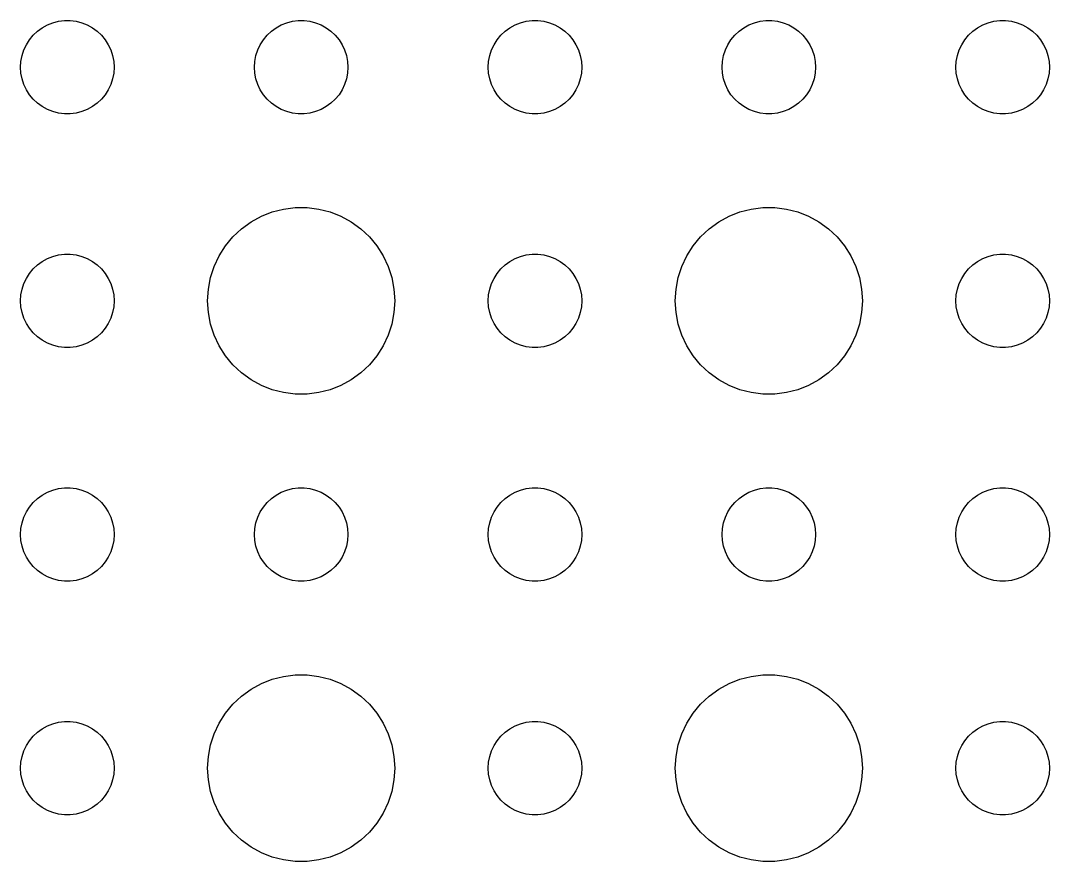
# Model space of a CAD drawing. Header units: metres. Extents: x -97 to 97, y -97 to 97.
# Drawn here: x -54 to -21, y -2.99 to 24 of the extents above; entities that cross this region are included whole.
import ezdxf

# ---------------------------------------------------------------- set-up
doc = ezdxf.new("R2010")
doc.units = ezdxf.units.M

msp = doc.modelspace()

# ---------------------------------------------------------------- linework, layer by layer
for p, q in [((-53.4561, 23.6558), (-53.3037, 23.7665)), ((-53.3037, 23.7665), (-53.1387, 23.8572)), ((-53.1387, 23.8572), (-52.9635, 23.9266)), ((-52.9635, 23.9266), (-52.7811, 23.9734)), ((-52.7811, 23.9734), (-52.5942, 23.997)), ((-52.5942, 23.997), (-52.4058, 23.997)), ((-52.4058, 23.997), (-52.2189, 23.9734)), ((-52.2189, 23.9734), (-52.0365, 23.9266)), ((-52.0365, 23.9266), (-51.8613, 23.8572)), ((-51.8613, 23.8572), (-51.6963, 23.7665)), ((-51.6963, 23.7665), (-51.5439, 23.6558)), ((-45.9561, 23.6558), (-45.8037, 23.7665)), ((-45.8037, 23.7665), (-45.6387, 23.8572)), ((-45.6387, 23.8572), (-45.4635, 23.9266)), ((-45.4635, 23.9266), (-45.2811, 23.9734)), ((-45.2811, 23.9734), (-45.0942, 23.997)), ((-45.0942, 23.997), (-44.9058, 23.997)), ((-44.9058, 23.997), (-44.7189, 23.9734)), ((-44.7189, 23.9734), (-44.5365, 23.9266)), ((-44.5365, 23.9266), (-44.3613, 23.8572)), ((-44.3613, 23.8572), (-44.1963, 23.7665)), ((-44.1963, 23.7665), (-44.0439, 23.6558)), ((-38.4561, 23.6558), (-38.3037, 23.7665)), ((-38.3037, 23.7665), (-38.1387, 23.8572)), ((-38.1387, 23.8572), (-37.9635, 23.9266)), ((-37.9635, 23.9266), (-37.7811, 23.9734)), ((-37.7811, 23.9734), (-37.5942, 23.997)), ((-37.5942, 23.997), (-37.4058, 23.997)), ((-37.4058, 23.997), (-37.2189, 23.9734)), ((-37.2189, 23.9734), (-37.0365, 23.9266)), ((-37.0365, 23.9266), (-36.8613, 23.8572)), ((-36.8613, 23.8572), (-36.6963, 23.7665)), ((-36.6963, 23.7665), (-36.5439, 23.6558)), ((-30.9561, 23.6558), (-30.8037, 23.7665)), ((-30.8037, 23.7665), (-30.6387, 23.8572)), ((-30.6387, 23.8572), (-30.4635, 23.9266)), ((-30.4635, 23.9266), (-30.2811, 23.9734)), ((-30.2811, 23.9734), (-30.0942, 23.997)), ((-30.0942, 23.997), (-29.9058, 23.997)), ((-29.9058, 23.997), (-29.7189, 23.9734)), ((-29.7189, 23.9734), (-29.5365, 23.9266)), ((-29.5365, 23.9266), (-29.3613, 23.8572)), ((-29.3613, 23.8572), (-29.1963, 23.7665)), ((-29.1963, 23.7665), (-29.0439, 23.6558)), ((-23.4561, 23.6558), (-23.3037, 23.7665)), ((-23.3037, 23.7665), (-23.1387, 23.8572)), ((-23.1387, 23.8572), (-22.9635, 23.9266)), ((-22.9635, 23.9266), (-22.7811, 23.9734)), ((-22.7811, 23.9734), (-22.5942, 23.997)), ((-22.5942, 23.997), (-22.4058, 23.997)), ((-22.4058, 23.997), (-22.2189, 23.9734)), ((-22.2189, 23.9734), (-22.0365, 23.9266)), ((-22.0365, 23.9266), (-21.8613, 23.8572)), ((-21.8613, 23.8572), (-21.6963, 23.7665)), ((-21.6963, 23.7665), (-21.5439, 23.6558)), ((-53.7135, 23.3817), (-53.5934, 23.5268)), ((-53.5934, 23.5268), (-53.4561, 23.6558)), ((-51.5439, 23.6558), (-51.4065, 23.5268)), ((-51.4065, 23.5268), (-51.2865, 23.3817)), ((-46.2135, 23.3817), (-46.0934, 23.5268)), ((-46.0934, 23.5268), (-45.9561, 23.6558)), ((-44.0439, 23.6558), (-43.9065, 23.5268)), ((-43.9065, 23.5268), (-43.7865, 23.3817)), ((-38.7135, 23.3817), (-38.5934, 23.5268)), ((-38.5934, 23.5268), (-38.4561, 23.6558)), ((-36.5439, 23.6558), (-36.4065, 23.5268)), ((-36.4065, 23.5268), (-36.2865, 23.3817)), ((-31.2135, 23.3817), (-31.0934, 23.5268)), ((-31.0934, 23.5268), (-30.9561, 23.6558)), ((-29.0439, 23.6558), (-28.9065, 23.5268)), ((-28.9065, 23.5268), (-28.7865, 23.3817)), ((-23.7135, 23.3817), (-23.5934, 23.5268)), ((-23.5934, 23.5268), (-23.4561, 23.6558)), ((-21.5439, 23.6558), (-21.4065, 23.5268)), ((-21.4065, 23.5268), (-21.2865, 23.3817)), ((-53.8947, 23.0522), (-53.8145, 23.2226)), ((-53.8145, 23.2226), (-53.7135, 23.3817)), ((-51.2865, 23.3817), (-51.1855, 23.2226)), ((-51.1855, 23.2226), (-51.1053, 23.0522)), ((-46.3947, 23.0522), (-46.3145, 23.2226)), ((-46.3145, 23.2226), (-46.2135, 23.3817)), ((-43.7865, 23.3817), (-43.6855, 23.2226)), ((-43.6855, 23.2226), (-43.6053, 23.0522)), ((-38.8947, 23.0522), (-38.8145, 23.2226)), ((-38.8145, 23.2226), (-38.7135, 23.3817)), ((-36.2865, 23.3817), (-36.1855, 23.2226)), ((-36.1855, 23.2226), (-36.1053, 23.0522)), ((-31.3947, 23.0522), (-31.3145, 23.2226)), ((-31.3145, 23.2226), (-31.2135, 23.3817)), ((-28.7865, 23.3817), (-28.6855, 23.2226)), ((-28.6855, 23.2226), (-28.6053, 23.0522)), ((-23.8947, 23.0522), (-23.8145, 23.2226)), ((-23.8145, 23.2226), (-23.7135, 23.3817)), ((-21.2865, 23.3817), (-21.1855, 23.2226)), ((-21.1855, 23.2226), (-21.1053, 23.0522)), ((-53.9882, 22.688), (-53.9529, 22.873)), ((-53.9529, 22.873), (-53.8947, 23.0522)), ((-51.1053, 23.0522), (-51.0471, 22.873)), ((-51.0471, 22.873), (-51.0118, 22.688)), ((-46.4882, 22.688), (-46.4529, 22.873)), ((-46.4529, 22.873), (-46.3947, 23.0522)), ((-43.6053, 23.0522), (-43.5471, 22.873)), ((-43.5471, 22.873), (-43.5118, 22.688)), ((-38.9882, 22.688), (-38.9529, 22.873)), ((-38.9529, 22.873), (-38.8947, 23.0522)), ((-36.1053, 23.0522), (-36.0471, 22.873)), ((-36.0471, 22.873), (-36.0118, 22.688)), ((-31.4882, 22.688), (-31.4529, 22.873)), ((-31.4529, 22.873), (-31.3947, 23.0522)), ((-28.6053, 23.0522), (-28.5471, 22.873)), ((-28.5471, 22.873), (-28.5118, 22.688)), ((-23.9882, 22.688), (-23.9529, 22.873)), ((-23.9529, 22.873), (-23.8947, 23.0522)), ((-21.1053, 23.0522), (-21.0471, 22.873)), ((-21.0471, 22.873), (-21.0118, 22.688)), ((-54, 22.5), (-53.9882, 22.688)), ((-53.9882, 22.312), (-54, 22.5)), ((-51.0118, 22.688), (-51, 22.5)), ((-51, 22.5), (-51.0118, 22.312)), ((-46.5, 22.5), (-46.4882, 22.688)), ((-46.4882, 22.312), (-46.5, 22.5)), ((-43.5118, 22.688), (-43.5, 22.5)), ((-43.5, 22.5), (-43.5118, 22.312)), ((-39, 22.5), (-38.9882, 22.688)), ((-38.9882, 22.312), (-39, 22.5)), ((-36.0118, 22.688), (-36, 22.5)), ((-36, 22.5), (-36.0118, 22.312)), ((-31.5, 22.5), (-31.4882, 22.688)), ((-31.4882, 22.312), (-31.5, 22.5)), ((-28.5118, 22.688), (-28.5, 22.5)), ((-28.5, 22.5), (-28.5118, 22.312)), ((-24, 22.5), (-23.9882, 22.688)), ((-23.9882, 22.312), (-24, 22.5)), ((-21.0118, 22.688), (-21, 22.5)), ((-21, 22.5), (-21.0118, 22.312)), ((-53.9529, 22.127), (-53.9882, 22.312)), ((-53.8947, 21.9478), (-53.9529, 22.127)), ((-51.0471, 22.127), (-51.1053, 21.9478)), ((-51.0118, 22.312), (-51.0471, 22.127)), ((-46.4529, 22.127), (-46.4882, 22.312)), ((-46.3947, 21.9478), (-46.4529, 22.127)), ((-43.5471, 22.127), (-43.6053, 21.9478)), ((-43.5118, 22.312), (-43.5471, 22.127)), ((-38.9529, 22.127), (-38.9882, 22.312)), ((-38.8947, 21.9478), (-38.9529, 22.127)), ((-36.0471, 22.127), (-36.1053, 21.9478)), ((-36.0118, 22.312), (-36.0471, 22.127)), ((-31.4529, 22.127), (-31.4882, 22.312)), ((-31.3947, 21.9478), (-31.4529, 22.127)), ((-28.5471, 22.127), (-28.6053, 21.9478)), ((-28.5118, 22.312), (-28.5471, 22.127)), ((-23.9529, 22.127), (-23.9882, 22.312)), ((-23.8947, 21.9478), (-23.9529, 22.127)), ((-21.0471, 22.127), (-21.1053, 21.9478)), ((-21.0118, 22.312), (-21.0471, 22.127)), ((-53.8145, 21.7774), (-53.8947, 21.9478)), ((-51.1053, 21.9478), (-51.1855, 21.7774)), ((-46.3145, 21.7774), (-46.3947, 21.9478)), ((-43.6053, 21.9478), (-43.6855, 21.7774)), ((-38.8145, 21.7774), (-38.8947, 21.9478)), ((-36.1053, 21.9478), (-36.1855, 21.7774)), ((-31.3145, 21.7774), (-31.3947, 21.9478)), ((-28.6053, 21.9478), (-28.6855, 21.7774)), ((-23.8145, 21.7774), (-23.8947, 21.9478)), ((-21.1053, 21.9478), (-21.1855, 21.7774)), ((-53.7135, 21.6183), (-53.8145, 21.7774)), ((-53.5934, 21.4732), (-53.7135, 21.6183)), ((-53.4561, 21.3442), (-53.5934, 21.4732)), ((-51.4065, 21.4732), (-51.5439, 21.3442)), ((-51.2865, 21.6183), (-51.4065, 21.4732)), ((-51.1855, 21.7774), (-51.2865, 21.6183)), ((-46.2135, 21.6183), (-46.3145, 21.7774)), ((-46.0934, 21.4732), (-46.2135, 21.6183)), ((-45.9561, 21.3442), (-46.0934, 21.4732)), ((-43.9065, 21.4732), (-44.0439, 21.3442)), ((-43.7865, 21.6183), (-43.9065, 21.4732)), ((-43.6855, 21.7774), (-43.7865, 21.6183)), ((-38.7135, 21.6183), (-38.8145, 21.7774)), ((-38.5934, 21.4732), (-38.7135, 21.6183)), ((-38.4561, 21.3442), (-38.5934, 21.4732)), ((-36.4065, 21.4732), (-36.5439, 21.3442)), ((-36.2865, 21.6183), (-36.4065, 21.4732)), ((-36.1855, 21.7774), (-36.2865, 21.6183)), ((-31.2135, 21.6183), (-31.3145, 21.7774)), ((-31.0934, 21.4732), (-31.2135, 21.6183)), ((-30.9561, 21.3442), (-31.0934, 21.4732)), ((-28.9065, 21.4732), (-29.0439, 21.3442)), ((-28.7865, 21.6183), (-28.9065, 21.4732)), ((-28.6855, 21.7774), (-28.7865, 21.6183)), ((-23.7135, 21.6183), (-23.8145, 21.7774)), ((-23.5934, 21.4732), (-23.7135, 21.6183)), ((-23.4561, 21.3442), (-23.5934, 21.4732)), ((-21.4065, 21.4732), (-21.5439, 21.3442)), ((-21.2865, 21.6183), (-21.4065, 21.4732)), ((-21.1855, 21.7774), (-21.2865, 21.6183)), ((-53.3037, 21.2335), (-53.4561, 21.3442)), ((-53.1387, 21.1427), (-53.3037, 21.2335)), ((-52.9635, 21.0734), (-53.1387, 21.1427)), ((-51.8613, 21.1427), (-52.0365, 21.0734)), ((-51.6963, 21.2335), (-51.8613, 21.1427)), ((-51.5439, 21.3442), (-51.6963, 21.2335)), ((-45.8037, 21.2335), (-45.9561, 21.3442)), ((-45.6387, 21.1427), (-45.8037, 21.2335)), ((-45.4635, 21.0734), (-45.6387, 21.1427)), ((-44.3613, 21.1427), (-44.5365, 21.0734)), ((-44.1963, 21.2335), (-44.3613, 21.1427)), ((-44.0439, 21.3442), (-44.1963, 21.2335)), ((-38.3037, 21.2335), (-38.4561, 21.3442)), ((-38.1387, 21.1427), (-38.3037, 21.2335)), ((-37.9635, 21.0734), (-38.1387, 21.1427)), ((-36.8613, 21.1427), (-37.0365, 21.0734)), ((-36.6963, 21.2335), (-36.8613, 21.1427)), ((-36.5439, 21.3442), (-36.6963, 21.2335)), ((-30.8037, 21.2335), (-30.9561, 21.3442)), ((-30.6387, 21.1427), (-30.8037, 21.2335)), ((-30.4635, 21.0734), (-30.6387, 21.1427)), ((-29.3613, 21.1427), (-29.5365, 21.0734)), ((-29.1963, 21.2335), (-29.3613, 21.1427)), ((-29.0439, 21.3442), (-29.1963, 21.2335)), ((-23.3037, 21.2335), (-23.4561, 21.3442)), ((-23.1387, 21.1427), (-23.3037, 21.2335)), ((-22.9635, 21.0734), (-23.1387, 21.1427)), ((-21.8613, 21.1427), (-22.0365, 21.0734)), ((-21.6963, 21.2335), (-21.8613, 21.1427)), ((-21.5439, 21.3442), (-21.6963, 21.2335)), ((-52.7811, 21.0266), (-52.9635, 21.0734)), ((-52.5942, 21.003), (-52.7811, 21.0266)), ((-52.4058, 21.003), (-52.5942, 21.003)), ((-52.2189, 21.0266), (-52.4058, 21.003)), ((-52.0365, 21.0734), (-52.2189, 21.0266)), ((-45.2811, 21.0266), (-45.4635, 21.0734)), ((-45.0942, 21.003), (-45.2811, 21.0266)), ((-44.9058, 21.003), (-45.0942, 21.003)), ((-44.7189, 21.0266), (-44.9058, 21.003)), ((-44.5365, 21.0734), (-44.7189, 21.0266)), ((-37.7811, 21.0266), (-37.9635, 21.0734)), ((-37.5942, 21.003), (-37.7811, 21.0266)), ((-37.4058, 21.003), (-37.5942, 21.003)), ((-37.2189, 21.0266), (-37.4058, 21.003)), ((-37.0365, 21.0734), (-37.2189, 21.0266)), ((-30.2811, 21.0266), (-30.4635, 21.0734)), ((-30.0942, 21.003), (-30.2811, 21.0266)), ((-29.9058, 21.003), (-30.0942, 21.003)), ((-29.7189, 21.0266), (-29.9058, 21.003)), ((-29.5365, 21.0734), (-29.7189, 21.0266)), ((-22.7811, 21.0266), (-22.9635, 21.0734)), ((-22.5942, 21.003), (-22.7811, 21.0266)), ((-22.4058, 21.003), (-22.5942, 21.003)), ((-22.2189, 21.0266), (-22.4058, 21.003)), ((-22.0365, 21.0734), (-22.2189, 21.0266)), ((-46.2773, 17.7145), (-45.927, 17.8532)), ((-45.927, 17.8532), (-45.5621, 17.9469)), ((-45.5621, 17.9469), (-45.1884, 17.9941)), ((-45.1884, 17.9941), (-44.8116, 17.9941)), ((-44.8116, 17.9941), (-44.4379, 17.9469)), ((-44.4379, 17.9469), (-44.0729, 17.8532)), ((-44.0729, 17.8532), (-43.7227, 17.7145)), ((-31.2773, 17.7145), (-30.927, 17.8532)), ((-30.927, 17.8532), (-30.5621, 17.9469)), ((-30.5621, 17.9469), (-30.1884, 17.9941)), ((-30.1884, 17.9941), (-29.8116, 17.9941)), ((-29.8116, 17.9941), (-29.4379, 17.9469)), ((-29.4379, 17.9469), (-29.0729, 17.8532)), ((-29.0729, 17.8532), (-28.7227, 17.7145)), ((-46.9123, 17.3115), (-46.6075, 17.533)), ((-46.6075, 17.533), (-46.2773, 17.7145)), ((-43.7227, 17.7145), (-43.3925, 17.533)), ((-43.3925, 17.533), (-43.0877, 17.3115)), ((-31.9123, 17.3115), (-31.6075, 17.533)), ((-31.6075, 17.533), (-31.2773, 17.7145)), ((-28.7227, 17.7145), (-28.3925, 17.533)), ((-28.3925, 17.533), (-28.0877, 17.3115)), ((-47.1869, 17.0536), (-46.9123, 17.3115)), ((-43.0877, 17.3115), (-42.8131, 17.0536)), ((-32.1869, 17.0536), (-31.9123, 17.3115)), ((-28.0877, 17.3115), (-27.8131, 17.0536)), ((-47.427, 16.7634), (-47.1869, 17.0536)), ((-42.8131, 17.0536), (-42.5729, 16.7634)), ((-32.427, 16.7634), (-32.1869, 17.0536)), ((-27.8131, 17.0536), (-27.5729, 16.7634)), ((-47.6289, 16.4453), (-47.427, 16.7634)), ((-42.5729, 16.7634), (-42.3711, 16.4453)), ((-32.6289, 16.4453), (-32.427, 16.7634)), ((-27.5729, 16.7634), (-27.3711, 16.4453)), ((-53.4561, 16.1558), (-53.3037, 16.2665)), ((-53.3037, 16.2665), (-53.1387, 16.3572)), ((-53.1387, 16.3572), (-52.9635, 16.4266)), ((-52.9635, 16.4266), (-52.7811, 16.4734)), ((-52.7811, 16.4734), (-52.5942, 16.497)), ((-52.5942, 16.497), (-52.4058, 16.497)), ((-52.4058, 16.497), (-52.2189, 16.4734)), ((-52.2189, 16.4734), (-52.0365, 16.4266)), ((-52.0365, 16.4266), (-51.8613, 16.3572)), ((-51.8613, 16.3572), (-51.6963, 16.2665)), ((-51.6963, 16.2665), (-51.5439, 16.1558)), ((-47.7893, 16.1044), (-47.6289, 16.4453)), ((-42.3711, 16.4453), (-42.2107, 16.1044)), ((-38.4561, 16.1558), (-38.3037, 16.2665)), ((-38.3037, 16.2665), (-38.1387, 16.3572)), ((-38.1387, 16.3572), (-37.9635, 16.4266)), ((-37.9635, 16.4266), (-37.7811, 16.4734)), ((-37.7811, 16.4734), (-37.5942, 16.497)), ((-37.5942, 16.497), (-37.4058, 16.497)), ((-37.4058, 16.497), (-37.2189, 16.4734)), ((-37.2189, 16.4734), (-37.0365, 16.4266)), ((-37.0365, 16.4266), (-36.8613, 16.3572)), ((-36.8613, 16.3572), (-36.6963, 16.2665)), ((-36.6963, 16.2665), (-36.5439, 16.1558)), ((-32.7893, 16.1044), (-32.6289, 16.4453)), ((-27.3711, 16.4453), (-27.2107, 16.1044)), ((-23.4561, 16.1558), (-23.3037, 16.2665)), ((-23.3037, 16.2665), (-23.1387, 16.3572)), ((-23.1387, 16.3572), (-22.9635, 16.4266)), ((-22.9635, 16.4266), (-22.7811, 16.4734)), ((-22.7811, 16.4734), (-22.5942, 16.497)), ((-22.5942, 16.497), (-22.4058, 16.497)), ((-22.4058, 16.497), (-22.2189, 16.4734)), ((-22.2189, 16.4734), (-22.0365, 16.4266)), ((-22.0365, 16.4266), (-21.8613, 16.3572)), ((-21.8613, 16.3572), (-21.6963, 16.2665)), ((-21.6963, 16.2665), (-21.5439, 16.1558)), ((-53.8145, 15.7226), (-53.7135, 15.8817)), ((-53.7135, 15.8817), (-53.5934, 16.0268)), ((-53.5934, 16.0268), (-53.4561, 16.1558)), ((-51.5439, 16.1558), (-51.4065, 16.0268)), ((-51.4065, 16.0268), (-51.2865, 15.8817)), ((-51.2865, 15.8817), (-51.1855, 15.7226)), ((-47.9057, 15.7461), (-47.7893, 16.1044)), ((-42.2107, 16.1044), (-42.0942, 15.7461)), ((-38.8145, 15.7226), (-38.7135, 15.8817)), ((-38.7135, 15.8817), (-38.5934, 16.0268)), ((-38.5934, 16.0268), (-38.4561, 16.1558)), ((-36.5439, 16.1558), (-36.4065, 16.0268)), ((-36.4065, 16.0268), (-36.2865, 15.8817)), ((-36.2865, 15.8817), (-36.1855, 15.7226)), ((-32.9057, 15.7461), (-32.7893, 16.1044)), ((-27.2107, 16.1044), (-27.0942, 15.7461)), ((-23.8145, 15.7226), (-23.7135, 15.8817)), ((-23.7135, 15.8817), (-23.5934, 16.0268)), ((-23.5934, 16.0268), (-23.4561, 16.1558)), ((-21.5439, 16.1558), (-21.4065, 16.0268)), ((-21.4065, 16.0268), (-21.2865, 15.8817)), ((-21.2865, 15.8817), (-21.1855, 15.7226)), ((-53.9529, 15.373), (-53.8947, 15.5522)), ((-53.8947, 15.5522), (-53.8145, 15.7226)), ((-51.1855, 15.7226), (-51.1053, 15.5522)), ((-51.1053, 15.5522), (-51.0471, 15.373)), ((-47.9763, 15.376), (-47.9057, 15.7461)), ((-42.0942, 15.7461), (-42.0237, 15.376)), ((-38.9529, 15.373), (-38.8947, 15.5522)), ((-38.8947, 15.5522), (-38.8145, 15.7226)), ((-36.1855, 15.7226), (-36.1053, 15.5522)), ((-36.1053, 15.5522), (-36.0471, 15.373)), ((-32.9763, 15.376), (-32.9057, 15.7461)), ((-27.0942, 15.7461), (-27.0237, 15.376)), ((-23.9529, 15.373), (-23.8947, 15.5522)), ((-23.8947, 15.5522), (-23.8145, 15.7226)), ((-21.1855, 15.7226), (-21.1053, 15.5522)), ((-21.1053, 15.5522), (-21.0471, 15.373)), ((-54, 15), (-53.9882, 15.188)), ((-53.9882, 15.188), (-53.9529, 15.373)), ((-51.0471, 15.373), (-51.0118, 15.188)), ((-51.0118, 15.188), (-51, 15)), ((-48, 15), (-47.9763, 15.376)), ((-42.0237, 15.376), (-42, 15)), ((-39, 15), (-38.9882, 15.188)), ((-38.9882, 15.188), (-38.9529, 15.373)), ((-36.0471, 15.373), (-36.0118, 15.188)), ((-36.0118, 15.188), (-36, 15)), ((-33, 15), (-32.9763, 15.376)), ((-27.0237, 15.376), (-27, 15)), ((-24, 15), (-23.9882, 15.188)), ((-23.9882, 15.188), (-23.9529, 15.373)), ((-21.0471, 15.373), (-21.0118, 15.188)), ((-21.0118, 15.188), (-21, 15)), ((-53.9882, 14.812), (-54, 15)), ((-51, 15), (-51.0118, 14.812)), ((-47.9763, 14.624), (-48, 15)), ((-42, 15), (-42.0237, 14.624)), ((-38.9882, 14.812), (-39, 15)), ((-36, 15), (-36.0118, 14.812)), ((-32.9763, 14.624), (-33, 15)), ((-27, 15), (-27.0237, 14.624)), ((-23.9882, 14.812), (-24, 15)), ((-21, 15), (-21.0118, 14.812)), ((-53.9529, 14.627), (-53.9882, 14.812)), ((-53.8947, 14.4478), (-53.9529, 14.627)), ((-51.0471, 14.627), (-51.1053, 14.4478)), ((-51.0118, 14.812), (-51.0471, 14.627)), ((-47.9057, 14.2539), (-47.9763, 14.624)), ((-42.0237, 14.624), (-42.0942, 14.2539)), ((-38.9529, 14.627), (-38.9882, 14.812)), ((-38.8947, 14.4478), (-38.9529, 14.627)), ((-36.0471, 14.627), (-36.1053, 14.4478)), ((-36.0118, 14.812), (-36.0471, 14.627)), ((-32.9057, 14.2539), (-32.9763, 14.624)), ((-27.0237, 14.624), (-27.0942, 14.2539)), ((-23.9529, 14.627), (-23.9882, 14.812)), ((-23.8947, 14.4478), (-23.9529, 14.627)), ((-21.0471, 14.627), (-21.1053, 14.4478)), ((-21.0118, 14.812), (-21.0471, 14.627)), ((-53.8145, 14.2774), (-53.8947, 14.4478)), ((-53.7135, 14.1183), (-53.8145, 14.2774)), ((-51.1855, 14.2774), (-51.2865, 14.1183)), ((-51.1053, 14.4478), (-51.1855, 14.2774)), ((-47.7893, 13.8956), (-47.9057, 14.2539)), ((-42.0942, 14.2539), (-42.2107, 13.8956)), ((-38.8145, 14.2774), (-38.8947, 14.4478)), ((-38.7135, 14.1183), (-38.8145, 14.2774)), ((-36.1855, 14.2774), (-36.2865, 14.1183)), ((-36.1053, 14.4478), (-36.1855, 14.2774)), ((-32.7893, 13.8956), (-32.9057, 14.2539)), ((-27.0942, 14.2539), (-27.2107, 13.8956)), ((-23.8145, 14.2774), (-23.8947, 14.4478)), ((-23.7135, 14.1183), (-23.8145, 14.2774)), ((-21.1855, 14.2774), (-21.2865, 14.1183)), ((-21.1053, 14.4478), (-21.1855, 14.2774)), ((-53.5934, 13.9732), (-53.7135, 14.1183)), ((-53.4561, 13.8442), (-53.5934, 13.9732)), ((-51.4065, 13.9732), (-51.5439, 13.8442)), ((-51.2865, 14.1183), (-51.4065, 13.9732)), ((-47.6289, 13.5547), (-47.7893, 13.8956)), ((-42.2107, 13.8956), (-42.3711, 13.5547)), ((-38.5934, 13.9732), (-38.7135, 14.1183)), ((-38.4561, 13.8442), (-38.5934, 13.9732)), ((-36.4065, 13.9732), (-36.5439, 13.8442)), ((-36.2865, 14.1183), (-36.4065, 13.9732)), ((-32.6289, 13.5547), (-32.7893, 13.8956)), ((-27.2107, 13.8956), (-27.3711, 13.5547)), ((-23.5934, 13.9732), (-23.7135, 14.1183)), ((-23.4561, 13.8442), (-23.5934, 13.9732)), ((-21.4065, 13.9732), (-21.5439, 13.8442)), ((-21.2865, 14.1183), (-21.4065, 13.9732)), ((-53.3037, 13.7335), (-53.4561, 13.8442)), ((-53.1387, 13.6427), (-53.3037, 13.7335)), ((-52.9635, 13.5734), (-53.1387, 13.6427)), ((-52.7811, 13.5266), (-52.9635, 13.5734)), ((-52.0365, 13.5734), (-52.2189, 13.5266)), ((-51.8613, 13.6427), (-52.0365, 13.5734)), ((-51.6963, 13.7335), (-51.8613, 13.6427)), ((-51.5439, 13.8442), (-51.6963, 13.7335)), ((-47.427, 13.2366), (-47.6289, 13.5547)), ((-42.3711, 13.5547), (-42.5729, 13.2366)), ((-38.3037, 13.7335), (-38.4561, 13.8442)), ((-38.1387, 13.6427), (-38.3037, 13.7335)), ((-37.9635, 13.5734), (-38.1387, 13.6427)), ((-37.7811, 13.5266), (-37.9635, 13.5734)), ((-37.0365, 13.5734), (-37.2189, 13.5266)), ((-36.8613, 13.6427), (-37.0365, 13.5734)), ((-36.6963, 13.7335), (-36.8613, 13.6427)), ((-36.5439, 13.8442), (-36.6963, 13.7335)), ((-32.427, 13.2366), (-32.6289, 13.5547)), ((-27.3711, 13.5547), (-27.5729, 13.2366)), ((-23.3037, 13.7335), (-23.4561, 13.8442)), ((-23.1387, 13.6427), (-23.3037, 13.7335)), ((-22.9635, 13.5734), (-23.1387, 13.6427)), ((-22.7811, 13.5266), (-22.9635, 13.5734)), ((-22.0365, 13.5734), (-22.2189, 13.5266)), ((-21.8613, 13.6427), (-22.0365, 13.5734)), ((-21.6963, 13.7335), (-21.8613, 13.6427)), ((-21.5439, 13.8442), (-21.6963, 13.7335)), ((-52.5942, 13.5029), (-52.7811, 13.5266)), ((-52.4058, 13.5029), (-52.5942, 13.5029)), ((-52.2189, 13.5266), (-52.4058, 13.5029)), ((-47.1869, 12.9464), (-47.427, 13.2366)), ((-42.5729, 13.2366), (-42.8131, 12.9464)), ((-37.5942, 13.5029), (-37.7811, 13.5266)), ((-37.4058, 13.5029), (-37.5942, 13.5029)), ((-37.2189, 13.5266), (-37.4058, 13.5029)), ((-32.1869, 12.9464), (-32.427, 13.2366)), ((-27.5729, 13.2366), (-27.8131, 12.9464)), ((-22.5942, 13.5029), (-22.7811, 13.5266)), ((-22.4058, 13.5029), (-22.5942, 13.5029)), ((-22.2189, 13.5266), (-22.4058, 13.5029)), ((-46.9123, 12.6884), (-47.1869, 12.9464)), ((-42.8131, 12.9464), (-43.0877, 12.6884)), ((-31.9123, 12.6884), (-32.1869, 12.9464)), ((-27.8131, 12.9464), (-28.0877, 12.6884)), ((-46.6075, 12.467), (-46.9123, 12.6884)), ((-43.0877, 12.6884), (-43.3925, 12.467)), ((-31.6075, 12.467), (-31.9123, 12.6884)), ((-28.0877, 12.6884), (-28.3925, 12.467)), ((-46.2773, 12.2855), (-46.6075, 12.467)), ((-45.927, 12.1468), (-46.2773, 12.2855)), ((-43.7227, 12.2855), (-44.0729, 12.1468)), ((-43.3925, 12.467), (-43.7227, 12.2855)), ((-31.2773, 12.2855), (-31.6075, 12.467)), ((-30.927, 12.1468), (-31.2773, 12.2855)), ((-28.7227, 12.2855), (-29.0729, 12.1468)), ((-28.3925, 12.467), (-28.7227, 12.2855)), ((-45.5621, 12.0531), (-45.927, 12.1468)), ((-45.1884, 12.0059), (-45.5621, 12.0531)), ((-44.8116, 12.0059), (-45.1884, 12.0059)), ((-44.4379, 12.0531), (-44.8116, 12.0059)), ((-44.0729, 12.1468), (-44.4379, 12.0531)), ((-30.5621, 12.0531), (-30.927, 12.1468)), ((-30.1884, 12.0059), (-30.5621, 12.0531)), ((-29.8116, 12.0059), (-30.1884, 12.0059)), ((-29.4379, 12.0531), (-29.8116, 12.0059)), ((-29.0729, 12.1468), (-29.4379, 12.0531)), ((-53.1387, 8.85724), (-52.9635, 8.92657)), ((-52.9635, 8.92657), (-52.7811, 8.97342)), ((-52.7811, 8.97342), (-52.5942, 8.99704)), ((-52.5942, 8.99704), (-52.4058, 8.99704)), ((-52.4058, 8.99704), (-52.2189, 8.97342)), ((-52.2189, 8.97342), (-52.0365, 8.92657)), ((-52.0365, 8.92657), (-51.8613, 8.85724)), ((-45.6387, 8.85724), (-45.4635, 8.92657)), ((-45.4635, 8.92657), (-45.2811, 8.97342)), ((-45.2811, 8.97342), (-45.0942, 8.99704)), ((-45.0942, 8.99704), (-44.9058, 8.99704)), ((-44.9058, 8.99704), (-44.7189, 8.97342)), ((-44.7189, 8.97342), (-44.5365, 8.92657)), ((-44.5365, 8.92657), (-44.3613, 8.85724)), ((-38.1387, 8.85724), (-37.9635, 8.92657)), ((-37.9635, 8.92657), (-37.7811, 8.97342)), ((-37.7811, 8.97342), (-37.5942, 8.99704)), ((-37.5942, 8.99704), (-37.4058, 8.99704)), ((-37.4058, 8.99704), (-37.2189, 8.97342)), ((-37.2189, 8.97342), (-37.0365, 8.92657)), ((-37.0365, 8.92657), (-36.8613, 8.85724)), ((-30.6387, 8.85724), (-30.4635, 8.92657)), ((-30.4635, 8.92657), (-30.2811, 8.97342)), ((-30.2811, 8.97342), (-30.0942, 8.99704)), ((-30.0942, 8.99704), (-29.9058, 8.99704)), ((-29.9058, 8.99704), (-29.7189, 8.97342)), ((-29.7189, 8.97342), (-29.5365, 8.92657)), ((-29.5365, 8.92657), (-29.3613, 8.85724)), ((-23.1387, 8.85724), (-22.9635, 8.92657)), ((-22.9635, 8.92657), (-22.7811, 8.97342)), ((-22.7811, 8.97342), (-22.5942, 8.99704)), ((-22.5942, 8.99704), (-22.4058, 8.99704)), ((-22.4058, 8.99704), (-22.2189, 8.97342)), ((-22.2189, 8.97342), (-22.0365, 8.92657)), ((-22.0365, 8.92657), (-21.8613, 8.85724)), ((-53.5934, 8.52681), (-53.4561, 8.65576)), ((-53.4561, 8.65576), (-53.3037, 8.76648)), ((-53.3037, 8.76648), (-53.1387, 8.85724)), ((-51.8613, 8.85724), (-51.6963, 8.76648)), ((-51.6963, 8.76648), (-51.5439, 8.65576)), ((-51.5439, 8.65576), (-51.4065, 8.52681)), ((-46.0934, 8.52681), (-45.9561, 8.65576)), ((-45.9561, 8.65576), (-45.8037, 8.76648)), ((-45.8037, 8.76648), (-45.6387, 8.85724)), ((-44.3613, 8.85724), (-44.1963, 8.76648)), ((-44.1963, 8.76648), (-44.0439, 8.65576)), ((-44.0439, 8.65576), (-43.9065, 8.52681)), ((-38.5934, 8.52681), (-38.4561, 8.65576)), ((-38.4561, 8.65576), (-38.3037, 8.76648)), ((-38.3037, 8.76648), (-38.1387, 8.85724)), ((-36.8613, 8.85724), (-36.6963, 8.76648)), ((-36.6963, 8.76648), (-36.5439, 8.65576)), ((-36.5439, 8.65576), (-36.4065, 8.52681)), ((-31.0934, 8.52681), (-30.9561, 8.65576)), ((-30.9561, 8.65576), (-30.8037, 8.76648)), ((-30.8037, 8.76648), (-30.6387, 8.85724)), ((-29.3613, 8.85724), (-29.1963, 8.76648)), ((-29.1963, 8.76648), (-29.0439, 8.65576)), ((-29.0439, 8.65576), (-28.9065, 8.52681)), ((-23.5934, 8.52681), (-23.4561, 8.65576)), ((-23.4561, 8.65576), (-23.3037, 8.76648)), ((-23.3037, 8.76648), (-23.1387, 8.85724)), ((-21.8613, 8.85724), (-21.6963, 8.76648)), ((-21.6963, 8.76648), (-21.5439, 8.65576)), ((-21.5439, 8.65576), (-21.4065, 8.52681)), ((-53.8145, 8.22263), (-53.7135, 8.38167)), ((-53.7135, 8.38167), (-53.5934, 8.52681)), ((-51.4065, 8.52681), (-51.2865, 8.38167)), ((-51.2865, 8.38167), (-51.1855, 8.22263)), ((-46.3145, 8.22263), (-46.2135, 8.38167)), ((-46.2135, 8.38167), (-46.0934, 8.52681)), ((-43.9065, 8.52681), (-43.7865, 8.38167)), ((-43.7865, 8.38167), (-43.6855, 8.22263)), ((-38.8145, 8.22263), (-38.7135, 8.38167)), ((-38.7135, 8.38167), (-38.5934, 8.52681)), ((-36.4065, 8.52681), (-36.2865, 8.38167)), ((-36.2865, 8.38167), (-36.1855, 8.22263)), ((-31.3145, 8.22263), (-31.2135, 8.38167)), ((-31.2135, 8.38167), (-31.0934, 8.52681)), ((-28.9065, 8.52681), (-28.7865, 8.38167)), ((-28.7865, 8.38167), (-28.6855, 8.22263)), ((-23.8145, 8.22263), (-23.7135, 8.38167)), ((-23.7135, 8.38167), (-23.5934, 8.52681)), ((-21.4065, 8.52681), (-21.2865, 8.38167)), ((-21.2865, 8.38167), (-21.1855, 8.22263)), ((-53.9529, 7.87303), (-53.8947, 8.05219)), ((-53.8947, 8.05219), (-53.8145, 8.22263)), ((-51.1855, 8.22263), (-51.1053, 8.05219)), ((-51.1053, 8.05219), (-51.0471, 7.87303)), ((-46.4529, 7.87303), (-46.3947, 8.05219)), ((-46.3947, 8.05219), (-46.3145, 8.22263)), ((-43.6855, 8.22263), (-43.6053, 8.05219)), ((-43.6053, 8.05219), (-43.5471, 7.87303)), ((-38.9529, 7.87303), (-38.8947, 8.05219)), ((-38.8947, 8.05219), (-38.8145, 8.22263)), ((-36.1855, 8.22263), (-36.1053, 8.05219)), ((-36.1053, 8.05219), (-36.0471, 7.87303)), ((-31.4529, 7.87303), (-31.3947, 8.05219)), ((-31.3947, 8.05219), (-31.3145, 8.22263)), ((-28.6855, 8.22263), (-28.6053, 8.05219)), ((-28.6053, 8.05219), (-28.5471, 7.87303)), ((-23.9529, 7.87303), (-23.8947, 8.05219)), ((-23.8947, 8.05219), (-23.8145, 8.22263)), ((-21.1855, 8.22263), (-21.1053, 8.05219)), ((-21.1053, 8.05219), (-21.0471, 7.87303)), ((-54, 7.5), (-53.9882, 7.68799)), ((-53.9882, 7.68799), (-53.9529, 7.87303)), ((-51.0471, 7.87303), (-51.0118, 7.68799)), ((-51.0118, 7.68799), (-51, 7.5)), ((-46.5, 7.5), (-46.4882, 7.68799)), ((-46.4882, 7.68799), (-46.4529, 7.87303)), ((-43.5471, 7.87303), (-43.5118, 7.68799)), ((-43.5118, 7.68799), (-43.5, 7.5)), ((-39, 7.5), (-38.9882, 7.68799)), ((-38.9882, 7.68799), (-38.9529, 7.87303)), ((-36.0471, 7.87303), (-36.0118, 7.68799)), ((-36.0118, 7.68799), (-36, 7.5)), ((-31.5, 7.5), (-31.4882, 7.68799)), ((-31.4882, 7.68799), (-31.4529, 7.87303)), ((-28.5471, 7.87303), (-28.5118, 7.68799)), ((-28.5118, 7.68799), (-28.5, 7.5)), ((-24, 7.5), (-23.9882, 7.68799)), ((-23.9882, 7.68799), (-23.9529, 7.87303)), ((-21.0471, 7.87303), (-21.0118, 7.68799)), ((-21.0118, 7.68799), (-21, 7.5)), ((-53.9882, 7.312), (-54, 7.5)), ((-53.9529, 7.12695), (-53.9882, 7.312)), ((-51.0118, 7.312), (-51.0471, 7.12695)), ((-51, 7.5), (-51.0118, 7.312)), ((-46.4882, 7.312), (-46.5, 7.5)), ((-46.4529, 7.12695), (-46.4882, 7.312)), ((-43.5118, 7.312), (-43.5471, 7.12695)), ((-43.5, 7.5), (-43.5118, 7.312)), ((-38.9882, 7.312), (-39, 7.5)), ((-38.9529, 7.12695), (-38.9882, 7.312)), ((-36.0118, 7.312), (-36.0471, 7.12695)), ((-36, 7.5), (-36.0118, 7.312)), ((-31.4882, 7.312), (-31.5, 7.5)), ((-31.4529, 7.12695), (-31.4882, 7.312)), ((-28.5118, 7.312), (-28.5471, 7.12695)), ((-28.5, 7.5), (-28.5118, 7.312)), ((-23.9882, 7.312), (-24, 7.5)), ((-23.9529, 7.12695), (-23.9882, 7.312)), ((-21.0118, 7.312), (-21.0471, 7.12695)), ((-21, 7.5), (-21.0118, 7.312)), ((-53.8947, 6.9478), (-53.9529, 7.12695)), ((-53.8145, 6.77736), (-53.8947, 6.9478)), ((-51.1053, 6.9478), (-51.1855, 6.77736)), ((-51.0471, 7.12695), (-51.1053, 6.9478)), ((-46.3947, 6.9478), (-46.4529, 7.12695)), ((-46.3145, 6.77736), (-46.3947, 6.9478)), ((-43.6053, 6.9478), (-43.6855, 6.77736)), ((-43.5471, 7.12695), (-43.6053, 6.9478)), ((-38.8947, 6.9478), (-38.9529, 7.12695)), ((-38.8145, 6.77736), (-38.8947, 6.9478)), ((-36.1053, 6.9478), (-36.1855, 6.77736)), ((-36.0471, 7.12695), (-36.1053, 6.9478)), ((-31.3947, 6.9478), (-31.4529, 7.12695)), ((-31.3145, 6.77736), (-31.3947, 6.9478)), ((-28.6053, 6.9478), (-28.6855, 6.77736)), ((-28.5471, 7.12695), (-28.6053, 6.9478)), ((-23.8947, 6.9478), (-23.9529, 7.12695)), ((-23.8145, 6.77736), (-23.8947, 6.9478)), ((-21.1053, 6.9478), (-21.1855, 6.77736)), ((-21.0471, 7.12695), (-21.1053, 6.9478)), ((-53.7135, 6.61832), (-53.8145, 6.77736)), ((-53.5934, 6.47318), (-53.7135, 6.61832)), ((-51.2865, 6.61832), (-51.4065, 6.47318)), ((-51.1855, 6.77736), (-51.2865, 6.61832)), ((-46.2135, 6.61832), (-46.3145, 6.77736)), ((-46.0934, 6.47318), (-46.2135, 6.61832)), ((-43.7865, 6.61832), (-43.9065, 6.47318)), ((-43.6855, 6.77736), (-43.7865, 6.61832)), ((-38.7135, 6.61832), (-38.8145, 6.77736)), ((-38.5934, 6.47318), (-38.7135, 6.61832)), ((-36.2865, 6.61832), (-36.4065, 6.47318)), ((-36.1855, 6.77736), (-36.2865, 6.61832)), ((-31.2135, 6.61832), (-31.3145, 6.77736)), ((-31.0934, 6.47318), (-31.2135, 6.61832)), ((-28.7865, 6.61832), (-28.9065, 6.47318)), ((-28.6855, 6.77736), (-28.7865, 6.61832)), ((-23.7135, 6.61832), (-23.8145, 6.77736)), ((-23.5934, 6.47318), (-23.7135, 6.61832)), ((-21.2865, 6.61832), (-21.4065, 6.47318)), ((-21.1855, 6.77736), (-21.2865, 6.61832)), ((-53.4561, 6.34422), (-53.5934, 6.47318)), ((-53.3037, 6.23351), (-53.4561, 6.34422)), ((-51.5439, 6.34422), (-51.6963, 6.23351)), ((-51.4065, 6.47318), (-51.5439, 6.34422)), ((-45.9561, 6.34422), (-46.0934, 6.47318)), ((-45.8037, 6.23351), (-45.9561, 6.34422)), ((-44.0439, 6.34422), (-44.1963, 6.23351)), ((-43.9065, 6.47318), (-44.0439, 6.34422)), ((-38.4561, 6.34422), (-38.5934, 6.47318)), ((-38.3037, 6.23351), (-38.4561, 6.34422)), ((-36.5439, 6.34422), (-36.6963, 6.23351)), ((-36.4065, 6.47318), (-36.5439, 6.34422)), ((-30.9561, 6.34422), (-31.0934, 6.47318)), ((-30.8037, 6.23351), (-30.9561, 6.34422)), ((-29.0439, 6.34422), (-29.1963, 6.23351)), ((-28.9065, 6.47318), (-29.0439, 6.34422)), ((-23.4561, 6.34422), (-23.5934, 6.47318)), ((-23.3037, 6.23351), (-23.4561, 6.34422)), ((-21.5439, 6.34422), (-21.6963, 6.23351)), ((-21.4065, 6.47318), (-21.5439, 6.34422)), ((-53.1387, 6.14275), (-53.3037, 6.23351)), ((-52.9635, 6.07341), (-53.1387, 6.14275)), ((-52.7811, 6.02657), (-52.9635, 6.07341)), ((-52.5942, 6.00294), (-52.7811, 6.02657)), ((-52.4058, 6.00294), (-52.5942, 6.00294)), ((-52.2189, 6.02657), (-52.4058, 6.00294)), ((-52.0365, 6.07341), (-52.2189, 6.02657)), ((-51.8613, 6.14275), (-52.0365, 6.07341)), ((-51.6963, 6.23351), (-51.8613, 6.14275)), ((-45.6387, 6.14275), (-45.8037, 6.23351)), ((-45.4635, 6.07341), (-45.6387, 6.14275)), ((-45.2811, 6.02657), (-45.4635, 6.07341)), ((-45.0942, 6.00294), (-45.2811, 6.02657)), ((-44.9058, 6.00294), (-45.0942, 6.00294)), ((-44.7189, 6.02657), (-44.9058, 6.00294)), ((-44.5365, 6.07341), (-44.7189, 6.02657)), ((-44.3613, 6.14275), (-44.5365, 6.07341)), ((-44.1963, 6.23351), (-44.3613, 6.14275)), ((-38.1387, 6.14275), (-38.3037, 6.23351)), ((-37.9635, 6.07341), (-38.1387, 6.14275)), ((-37.7811, 6.02657), (-37.9635, 6.07341)), ((-37.5942, 6.00294), (-37.7811, 6.02657)), ((-37.4058, 6.00294), (-37.5942, 6.00294)), ((-37.2189, 6.02657), (-37.4058, 6.00294)), ((-37.0365, 6.07341), (-37.2189, 6.02657)), ((-36.8613, 6.14275), (-37.0365, 6.07341)), ((-36.6963, 6.23351), (-36.8613, 6.14275)), ((-30.6387, 6.14275), (-30.8037, 6.23351)), ((-30.4635, 6.07341), (-30.6387, 6.14275)), ((-30.2811, 6.02657), (-30.4635, 6.07341)), ((-30.0942, 6.00294), (-30.2811, 6.02657)), ((-29.9058, 6.00294), (-30.0942, 6.00294)), ((-29.7189, 6.02657), (-29.9058, 6.00294)), ((-29.5365, 6.07341), (-29.7189, 6.02657)), ((-29.3613, 6.14275), (-29.5365, 6.07341)), ((-29.1963, 6.23351), (-29.3613, 6.14275)), ((-23.1387, 6.14275), (-23.3037, 6.23351)), ((-22.9635, 6.07341), (-23.1387, 6.14275)), ((-22.7811, 6.02657), (-22.9635, 6.07341)), ((-22.5942, 6.00294), (-22.7811, 6.02657)), ((-22.4058, 6.00294), (-22.5942, 6.00294)), ((-22.2189, 6.02657), (-22.4058, 6.00294)), ((-22.0365, 6.07341), (-22.2189, 6.02657)), ((-21.8613, 6.14275), (-22.0365, 6.07341)), ((-21.6963, 6.23351), (-21.8613, 6.14275)), ((-45.5621, 2.94685), (-45.1884, 2.99408)), ((-45.1884, 2.99408), (-44.8116, 2.99408)), ((-44.8116, 2.99408), (-44.4379, 2.94685)), ((-30.5621, 2.94685), (-30.1884, 2.99408)), ((-30.1884, 2.99408), (-29.8116, 2.99408)), ((-29.8116, 2.99408), (-29.4379, 2.94685)), ((-46.6075, 2.53297), (-46.2773, 2.71448)), ((-46.2773, 2.71448), (-45.927, 2.85316)), ((-45.927, 2.85316), (-45.5621, 2.94685)), ((-44.4379, 2.94685), (-44.0729, 2.85316)), ((-44.0729, 2.85316), (-43.7227, 2.71448)), ((-43.7227, 2.71448), (-43.3925, 2.53297)), ((-31.6075, 2.53297), (-31.2773, 2.71448)), ((-31.2773, 2.71448), (-30.927, 2.85316)), ((-30.927, 2.85316), (-30.5621, 2.94685)), ((-29.4379, 2.94685), (-29.0729, 2.85316)), ((-29.0729, 2.85316), (-28.7227, 2.71448)), ((-28.7227, 2.71448), (-28.3925, 2.53297)), ((-47.1869, 2.05363), (-46.9123, 2.31154)), ((-46.9123, 2.31154), (-46.6075, 2.53297)), ((-43.3925, 2.53297), (-43.0877, 2.31154)), ((-43.0877, 2.31154), (-42.8131, 2.05363)), ((-32.1869, 2.05363), (-31.9123, 2.31154)), ((-31.9123, 2.31154), (-31.6075, 2.53297)), ((-28.3925, 2.53297), (-28.0877, 2.31154)), ((-28.0877, 2.31154), (-27.8131, 2.05363)), ((-47.427, 1.76335), (-47.1869, 2.05363)), ((-42.8131, 2.05363), (-42.5729, 1.76335)), ((-32.427, 1.76335), (-32.1869, 2.05363)), ((-27.8131, 2.05363), (-27.5729, 1.76335)), ((-47.6289, 1.44525), (-47.427, 1.76335)), ((-42.5729, 1.76335), (-42.3711, 1.44525)), ((-32.6289, 1.44525), (-32.427, 1.76335)), ((-27.5729, 1.76335), (-27.3711, 1.44525)), ((-53.3037, 1.26648), (-53.1387, 1.35724)), ((-53.1387, 1.35724), (-52.9635, 1.42657)), ((-52.9635, 1.42657), (-52.7811, 1.47342)), ((-52.7811, 1.47342), (-52.5942, 1.49704)), ((-52.5942, 1.49704), (-52.4058, 1.49704)), ((-52.4058, 1.49704), (-52.2189, 1.47342)), ((-52.2189, 1.47342), (-52.0365, 1.42657)), ((-52.0365, 1.42657), (-51.8613, 1.35724)), ((-51.8613, 1.35724), (-51.6963, 1.26648)), ((-47.7893, 1.10437), (-47.6289, 1.44525)), ((-42.3711, 1.44525), (-42.2107, 1.10437)), ((-38.3037, 1.26648), (-38.1387, 1.35724)), ((-38.1387, 1.35724), (-37.9635, 1.42657)), ((-37.9635, 1.42657), (-37.7811, 1.47342)), ((-37.7811, 1.47342), (-37.5942, 1.49704)), ((-37.5942, 1.49704), (-37.4058, 1.49704)), ((-37.4058, 1.49704), (-37.2189, 1.47342)), ((-37.2189, 1.47342), (-37.0365, 1.42657)), ((-37.0365, 1.42657), (-36.8613, 1.35724)), ((-36.8613, 1.35724), (-36.6963, 1.26648)), ((-32.7893, 1.10437), (-32.6289, 1.44525)), ((-27.3711, 1.44525), (-27.2107, 1.10437)), ((-23.3037, 1.26648), (-23.1387, 1.35724)), ((-23.1387, 1.35724), (-22.9635, 1.42657)), ((-22.9635, 1.42657), (-22.7811, 1.47342)), ((-22.7811, 1.47342), (-22.5942, 1.49704)), ((-22.5942, 1.49704), (-22.4058, 1.49704)), ((-22.4058, 1.49704), (-22.2189, 1.47342)), ((-22.2189, 1.47342), (-22.0365, 1.42657)), ((-22.0365, 1.42657), (-21.8613, 1.35724)), ((-21.8613, 1.35724), (-21.6963, 1.26648)), ((-53.7135, 0.88167), (-53.5934, 1.02681)), ((-53.5934, 1.02681), (-53.4561, 1.15576)), ((-53.4561, 1.15576), (-53.3037, 1.26648)), ((-51.6963, 1.26648), (-51.5439, 1.15576)), ((-51.5439, 1.15576), (-51.4065, 1.02681)), ((-51.4065, 1.02681), (-51.2865, 0.88167)), ((-47.9057, 0.74606), (-47.7893, 1.10437)), ((-42.2107, 1.10437), (-42.0942, 0.74606)), ((-38.7135, 0.88167), (-38.5934, 1.02681)), ((-38.5934, 1.02681), (-38.4561, 1.15576)), ((-38.4561, 1.15576), (-38.3037, 1.26648)), ((-36.6963, 1.26648), (-36.5439, 1.15576)), ((-36.5439, 1.15576), (-36.4065, 1.02681)), ((-36.4065, 1.02681), (-36.2865, 0.88167)), ((-32.9057, 0.74606), (-32.7893, 1.10437)), ((-27.2107, 1.10437), (-27.0942, 0.74606)), ((-23.7135, 0.88167), (-23.5934, 1.02681)), ((-23.5934, 1.02681), (-23.4561, 1.15576)), ((-23.4561, 1.15576), (-23.3037, 1.26648)), ((-21.6963, 1.26648), (-21.5439, 1.15576)), ((-21.5439, 1.15576), (-21.4065, 1.02681)), ((-21.4065, 1.02681), (-21.2865, 0.88167)), ((-53.8947, 0.55219), (-53.8145, 0.72263)), ((-53.8145, 0.72263), (-53.7135, 0.88167)), ((-51.2865, 0.88167), (-51.1855, 0.72263)), ((-51.1855, 0.72263), (-51.1053, 0.55219)), ((-47.9763, 0.37599), (-47.9057, 0.74606)), ((-42.0942, 0.74606), (-42.0237, 0.37599)), ((-38.8947, 0.55219), (-38.8145, 0.72263)), ((-38.8145, 0.72263), (-38.7135, 0.88167)), ((-36.2865, 0.88167), (-36.1855, 0.72263)), ((-36.1855, 0.72263), (-36.1053, 0.55219)), ((-32.9763, 0.37599), (-32.9057, 0.74606)), ((-27.0942, 0.74606), (-27.0237, 0.37599)), ((-23.8947, 0.55219), (-23.8145, 0.72263)), ((-23.8145, 0.72263), (-23.7135, 0.88167)), ((-21.2865, 0.88167), (-21.1855, 0.72263)), ((-21.1855, 0.72263), (-21.1053, 0.55219)), ((-53.9882, 0.18799), (-53.9529, 0.37303)), ((-53.9529, 0.37303), (-53.8947, 0.55219)), ((-51.1053, 0.55219), (-51.0471, 0.37303)), ((-51.0471, 0.37303), (-51.0118, 0.18799)), ((-48, 0), (-47.9763, 0.37599)), ((-42.0237, 0.37599), (-42, 0)), ((-38.9882, 0.18799), (-38.9529, 0.37303)), ((-38.9529, 0.37303), (-38.8947, 0.55219)), ((-36.1053, 0.55219), (-36.0471, 0.37303)), ((-36.0471, 0.37303), (-36.0118, 0.18799)), ((-33, 0), (-32.9763, 0.37599)), ((-27.0237, 0.37599), (-27, 0)), ((-23.9882, 0.18799), (-23.9529, 0.37303)), ((-23.9529, 0.37303), (-23.8947, 0.55219)), ((-21.1053, 0.55219), (-21.0471, 0.37303)), ((-21.0471, 0.37303), (-21.0118, 0.18799)), ((-54, 0), (-53.9882, 0.18799)), ((-53.9882, -0.18799), (-54, 0)), ((-51.0118, 0.18799), (-51, 0)), ((-51, 0), (-51.0118, -0.18799)), ((-47.9763, -0.37599), (-48, 0)), ((-42, 0), (-42.0237, -0.37599)), ((-39, 0), (-38.9882, 0.18799)), ((-38.9882, -0.18799), (-39, 0)), ((-36.0118, 0.18799), (-36, 0)), ((-36, 0), (-36.0118, -0.18799)), ((-32.9763, -0.37599), (-33, 0)), ((-27, 0), (-27.0237, -0.37599)), ((-24, 0), (-23.9882, 0.18799)), ((-23.9882, -0.18799), (-24, 0)), ((-21.0118, 0.18799), (-21, 0)), ((-21, 0), (-21.0118, -0.18799)), ((-53.9529, -0.37303), (-53.9882, -0.18799)), ((-51.0118, -0.18799), (-51.0471, -0.37303)), ((-38.9529, -0.37303), (-38.9882, -0.18799)), ((-36.0118, -0.18799), (-36.0471, -0.37303)), ((-23.9529, -0.37303), (-23.9882, -0.18799)), ((-21.0118, -0.18799), (-21.0471, -0.37303)), ((-53.8947, -0.55219), (-53.9529, -0.37303)), ((-53.8145, -0.72263), (-53.8947, -0.55219)), ((-51.1053, -0.55219), (-51.1855, -0.72263)), ((-51.0471, -0.37303), (-51.1053, -0.55219)), ((-47.9057, -0.74606), (-47.9763, -0.37599)), ((-42.0237, -0.37599), (-42.0942, -0.74606)), ((-38.8947, -0.55219), (-38.9529, -0.37303)), ((-38.8145, -0.72263), (-38.8947, -0.55219)), ((-36.1053, -0.55219), (-36.1855, -0.72263)), ((-36.0471, -0.37303), (-36.1053, -0.55219)), ((-32.9057, -0.74606), (-32.9763, -0.37599)), ((-27.0237, -0.37599), (-27.0942, -0.74606)), ((-23.8947, -0.55219), (-23.9529, -0.37303)), ((-23.8145, -0.72263), (-23.8947, -0.55219)), ((-21.1053, -0.55219), (-21.1855, -0.72263)), ((-21.0471, -0.37303), (-21.1053, -0.55219)), ((-53.7135, -0.88167), (-53.8145, -0.72263)), ((-53.5934, -1.02681), (-53.7135, -0.88167)), ((-51.2865, -0.88167), (-51.4065, -1.02681)), ((-51.1855, -0.72263), (-51.2865, -0.88167)), ((-47.7893, -1.10437), (-47.9057, -0.74606)), ((-42.0942, -0.74606), (-42.2107, -1.10437)), ((-38.7135, -0.88167), (-38.8145, -0.72263)), ((-38.5934, -1.02681), (-38.7135, -0.88167)), ((-36.2865, -0.88167), (-36.4065, -1.02681)), ((-36.1855, -0.72263), (-36.2865, -0.88167)), ((-32.7893, -1.10437), (-32.9057, -0.74606)), ((-27.0942, -0.74606), (-27.2107, -1.10437)), ((-23.7135, -0.88167), (-23.8145, -0.72263)), ((-23.5934, -1.02681), (-23.7135, -0.88167)), ((-21.2865, -0.88167), (-21.4065, -1.02681)), ((-21.1855, -0.72263), (-21.2865, -0.88167)), ((-53.4561, -1.15576), (-53.5934, -1.02681)), ((-53.3037, -1.26648), (-53.4561, -1.15576)), ((-53.1387, -1.35724), (-53.3037, -1.26648)), ((-51.6963, -1.26648), (-51.8613, -1.35724)), ((-51.5439, -1.15576), (-51.6963, -1.26648)), ((-51.4065, -1.02681), (-51.5439, -1.15576)), ((-47.6289, -1.44525), (-47.7893, -1.10437)), ((-42.2107, -1.10437), (-42.3711, -1.44525)), ((-38.4561, -1.15576), (-38.5934, -1.02681)), ((-38.3037, -1.26648), (-38.4561, -1.15576)), ((-38.1387, -1.35724), (-38.3037, -1.26648)), ((-36.6963, -1.26648), (-36.8613, -1.35724)), ((-36.5439, -1.15576), (-36.6963, -1.26648)), ((-36.4065, -1.02681), (-36.5439, -1.15576)), ((-32.6289, -1.44525), (-32.7893, -1.10437)), ((-27.2107, -1.10437), (-27.3711, -1.44525)), ((-23.4561, -1.15576), (-23.5934, -1.02681)), ((-23.3037, -1.26648), (-23.4561, -1.15576)), ((-23.1387, -1.35724), (-23.3037, -1.26648)), ((-21.6963, -1.26648), (-21.8613, -1.35724)), ((-21.5439, -1.15576), (-21.6963, -1.26648)), ((-21.4065, -1.02681), (-21.5439, -1.15576)), ((-52.9635, -1.42657), (-53.1387, -1.35724)), ((-52.7811, -1.47342), (-52.9635, -1.42657)), ((-52.5942, -1.49704), (-52.7811, -1.47342)), ((-52.4058, -1.49704), (-52.5942, -1.49704)), ((-52.2189, -1.47342), (-52.4058, -1.49704)), ((-52.0365, -1.42657), (-52.2189, -1.47342)), ((-51.8613, -1.35724), (-52.0365, -1.42657)), ((-47.427, -1.76335), (-47.6289, -1.44525)), ((-42.3711, -1.44525), (-42.5729, -1.76335)), ((-37.9635, -1.42657), (-38.1387, -1.35724)), ((-37.7811, -1.47342), (-37.9635, -1.42657)), ((-37.5942, -1.49704), (-37.7811, -1.47342)), ((-37.4058, -1.49704), (-37.5942, -1.49704)), ((-37.2189, -1.47342), (-37.4058, -1.49704)), ((-37.0365, -1.42657), (-37.2189, -1.47342)), ((-36.8613, -1.35724), (-37.0365, -1.42657)), ((-32.427, -1.76335), (-32.6289, -1.44525)), ((-27.3711, -1.44525), (-27.5729, -1.76335)), ((-22.9635, -1.42657), (-23.1387, -1.35724)), ((-22.7811, -1.47342), (-22.9635, -1.42657)), ((-22.5942, -1.49704), (-22.7811, -1.47342)), ((-22.4058, -1.49704), (-22.5942, -1.49704)), ((-22.2189, -1.47342), (-22.4058, -1.49704)), ((-22.0365, -1.42657), (-22.2189, -1.47342)), ((-21.8613, -1.35724), (-22.0365, -1.42657)), ((-47.1869, -2.05363), (-47.427, -1.76335)), ((-42.5729, -1.76335), (-42.8131, -2.05363)), ((-32.1869, -2.05363), (-32.427, -1.76335)), ((-27.5729, -1.76335), (-27.8131, -2.05363)), ((-46.9123, -2.31154), (-47.1869, -2.05363)), ((-42.8131, -2.05363), (-43.0877, -2.31154)), ((-31.9123, -2.31154), (-32.1869, -2.05363)), ((-27.8131, -2.05363), (-28.0877, -2.31154)), ((-46.6075, -2.53297), (-46.9123, -2.31154)), ((-46.2773, -2.71448), (-46.6075, -2.53297)), ((-43.3925, -2.53297), (-43.7227, -2.71448)), ((-43.0877, -2.31154), (-43.3925, -2.53297)), ((-31.6075, -2.53297), (-31.9123, -2.31154)), ((-31.2773, -2.71448), (-31.6075, -2.53297)), ((-28.3925, -2.53297), (-28.7227, -2.71448)), ((-28.0877, -2.31154), (-28.3925, -2.53297)), ((-45.927, -2.85316), (-46.2773, -2.71448)), ((-45.5621, -2.94685), (-45.927, -2.85316)), ((-45.1884, -2.99408), (-45.5621, -2.94685)), ((-44.4379, -2.94685), (-44.8116, -2.99408)), ((-44.0729, -2.85316), (-44.4379, -2.94685)), ((-43.7227, -2.71448), (-44.0729, -2.85316)), ((-30.927, -2.85316), (-31.2773, -2.71448)), ((-30.5621, -2.94685), (-30.927, -2.85316)), ((-30.1884, -2.99408), (-30.5621, -2.94685)), ((-29.4379, -2.94685), (-29.8116, -2.99408)), ((-29.0729, -2.85316), (-29.4379, -2.94685)), ((-28.7227, -2.71448), (-29.0729, -2.85316)), ((-44.8116, -2.99408), (-45.1884, -2.99408)), ((-29.8116, -2.99408), (-30.1884, -2.99408))]:
    msp.add_line(p, q)

doc.saveas('drawing.dxf')
